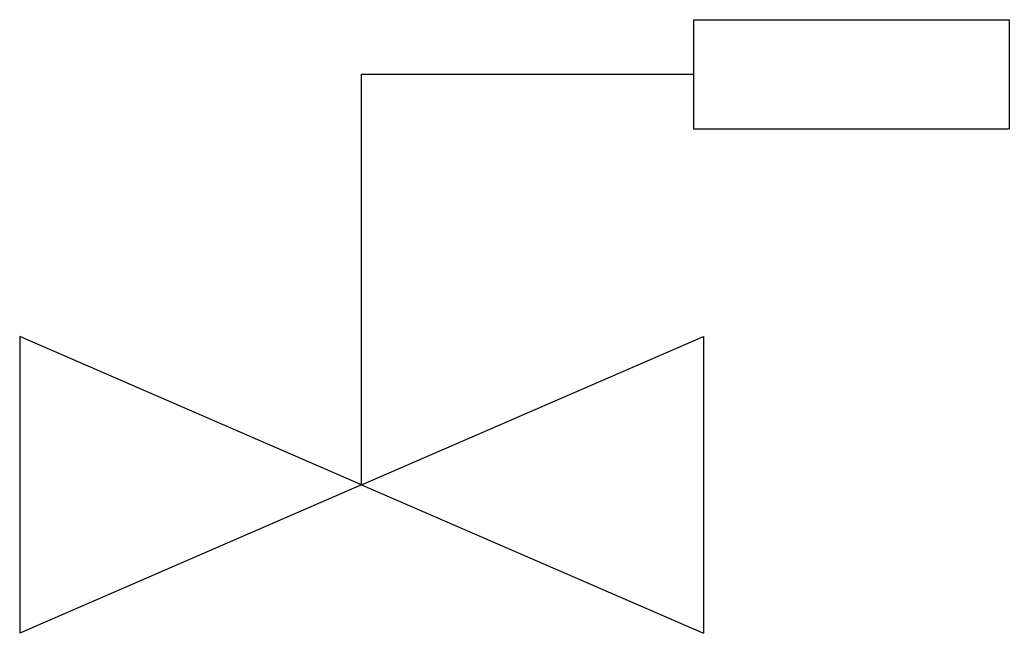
# Model space of a CAD drawing. Header units: metres. Extents: x 89180 to 90385, y -119314 to -118566.
import ezdxf

# ---------------------------------------------------------------- set-up
doc = ezdxf.new("R2010")
doc.units = ezdxf.units.M
doc.layers.add('DET1', color=1, linetype='Continuous')

msp = doc.modelspace()

# ---------------------------------------------------------------- linework, layer by layer
at = {"layer": 'DET1'}
for p, q in [((90000.61, -118566.21), (90000.61, -118698.95)), ((90000.61, -118566.21), (90385.27, -118566.21)), ((90385.27, -118566.21), (90385.27, -118698.95)), ((89596.45, -118632.58), (90000.61, -118632.58)), ((89596.45, -119132.94), (89596.45, -118632.58)), ((90000.61, -118698.95), (90385.27, -118698.95)), ((89596.45, -119132.94), (89180.03, -118952.2)), ((89180.03, -118952.2), (89180.03, -119313.68)), ((89596.45, -119132.94), (90012.88, -118952.2)), ((90012.88, -118952.2), (90012.88, -119313.68)), ((89596.45, -119132.94), (89180.03, -119313.68)), ((89596.45, -119132.94), (90012.88, -119313.68))]:
    msp.add_line(p, q, dxfattribs=at)

doc.saveas('drawing.dxf')
